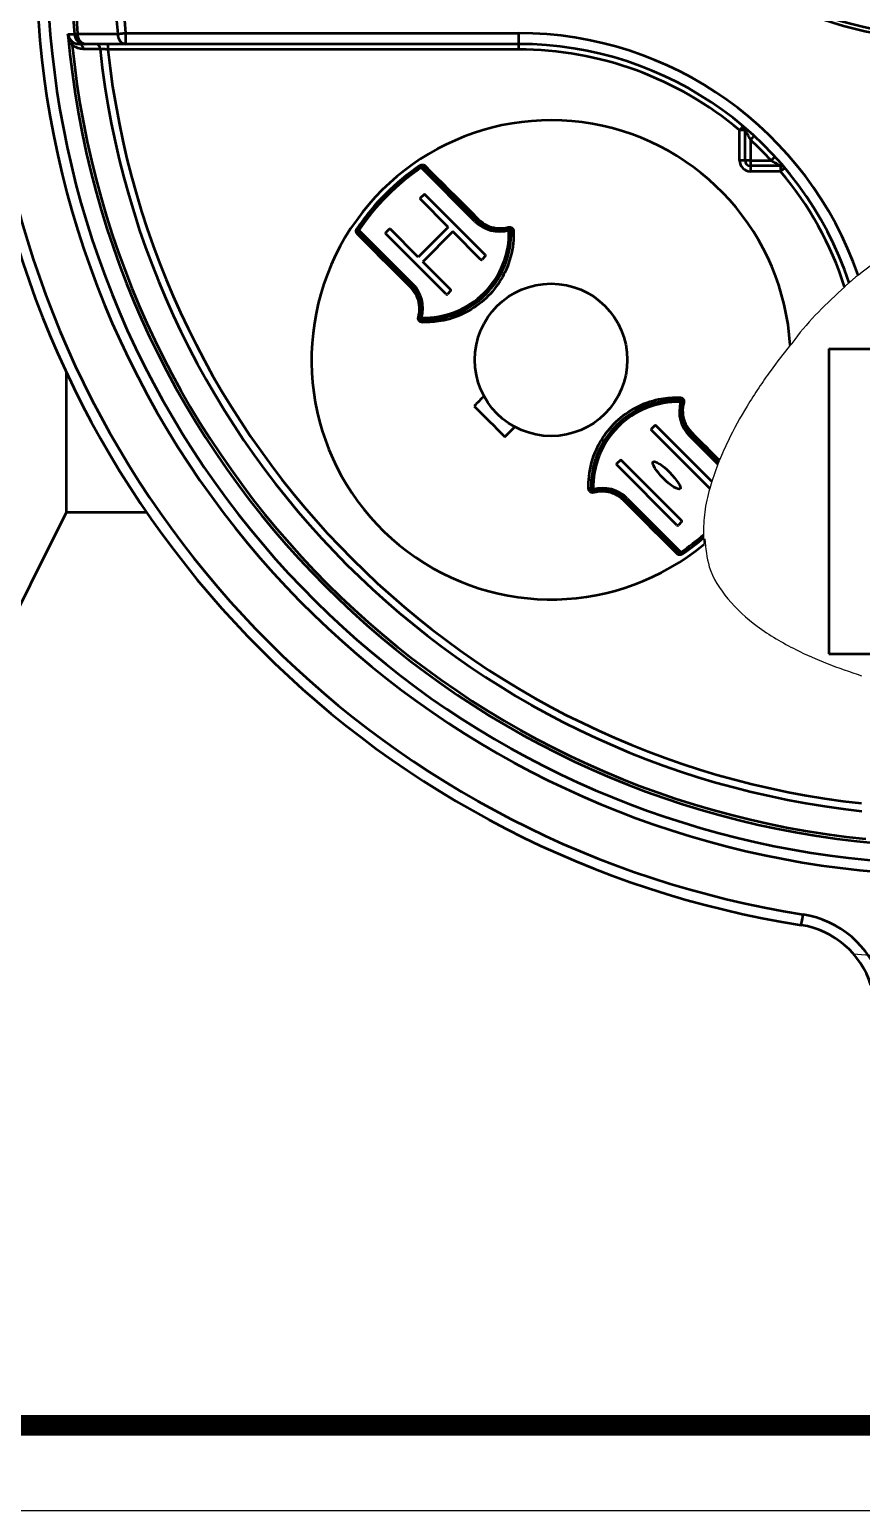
# Model space of a CAD drawing. Header units: millimetres. Extents: x 7343 to 8240, y 5038 to 5694.
# Drawn here: x 7523.8 to 7600.2, y 5038.2 to 5174.2 of the extents above; entities that cross this region are included whole.
import ezdxf

# ---------------------------------------------------------------- set-up
doc = ezdxf.new("R2010")
doc.units = ezdxf.units.MM
doc.linetypes.add('AM_ISO08W050', pattern=[18, 12, -1.5, 3, -1.5])
for name, color, linetype, lineweight in [('AM_5', 3, 'Continuous', 25), ('AM_7', 4, 'AM_ISO08W050', 25), ('AM_BOR', 7, 'Continuous', 50)]:
    doc.layers.add(name, color=color, linetype=linetype, lineweight=lineweight)

msp = doc.modelspace()

# ---------------------------------------------------------------- linework, layer by layer
msp.add_line((7343.435, 5038.228), (8240.31, 5038.228))
at = {"const_width": 1.875}
msp.add_lwpolyline([(8232.497, 5686.665), (7382.497, 5686.665), (7382.497, 5046.04), (8232.497, 5046.04)], close=True, dxfattribs=at)
at = {"layer": 'AM_5'}
for p, q in [((7586.996, 5134.282), (7586.443, 5132.713)), ((7586.443, 5132.713), (7586.249, 5132.058)), ((7585.678, 5127.518), (7585.727, 5126.938))]:
    msp.add_line(p, q, dxfattribs=at)
for points, knots in [([(7599.87, 5151.649), (7600.865, 5152.42), (7602.853, 5153.96), (7606.527, 5156.01), (7610.886, 5157.695), (7615.94, 5158.866), (7619.423, 5159.029), (7621.18, 5159.111)], [0, 0, 0, 0, 0.1637955, 0.3274378, 0.546317, 0.7711114, 1, 1, 1, 1]), ([(7598.644, 5150.588), (7597.011, 5149.058), (7595.235, 5147.394), (7593.83, 5145.423), (7593.716, 5145.264)], [0, 0, 0, 0, 0.9193932, 1, 1, 1, 1]), ([(7598.644, 5150.588), (7598.693, 5150.632), (7598.791, 5150.721), (7598.92, 5150.836), (7599.011, 5150.916), (7599.047, 5150.948), (7599.05, 5150.95), (7599.051, 5150.951)], [0, 0, 0, 0, 0.2407468, 0.4819242, 0.7099955, 0.9183992, 1, 1, 1, 1]), ([(7599.87, 5151.649), (7599.772, 5151.568), (7599.576, 5151.404), (7599.319, 5151.185), (7599.136, 5151.026), (7599.058, 5150.958), (7599.052, 5150.952), (7599.051, 5150.951)], [0, 0, 0, 0, 0.2348681, 0.4699204, 0.6983259, 0.9103041, 1, 1, 1, 1]), ([(7593.639, 5145.223), (7593.052, 5144.478), (7592.17, 5143.357), (7590.759, 5141.329), (7589.434, 5139.255), (7588.143, 5136.961), (7587.398, 5135.24), (7587.143, 5134.649)], [0, 0, 0, 0, 0.30341818, 0.45621034, 0.60888151, 0.86579673, 1, 1, 1, 1]), ([(7587.076, 5134.484), (7587.075, 5134.482), (7587.074, 5134.478), (7587.061, 5134.448), (7587.043, 5134.402), (7587.02, 5134.344), (7587.004, 5134.302), (7586.996, 5134.282)], [0, 0, 0, 0, 0.19308159, 0.38587577, 0.58510796, 0.79963721, 1, 1, 1, 1]), ([(7587.076, 5134.484), (7587.077, 5134.487), (7587.078, 5134.49), (7587.09, 5134.519), (7587.104, 5134.554), (7587.121, 5134.595), (7587.134, 5134.629), (7587.141, 5134.646), (7587.143, 5134.649)], [0, 0, 0, 0, 0.3190443, 0.5087331, 0.6656442, 0.8234939, 0.960656, 1, 1, 1, 1]), ([(7586.249, 5132.058), (7586.068, 5131.337), (7585.717, 5129.94), (7585.683, 5128.501), (7585.666, 5127.804)], [0, 0, 0, 0, 0.5162999, 1, 1, 1, 1]), ([(7585.666, 5127.804), (7585.667, 5127.77), (7585.669, 5127.708), (7585.672, 5127.629), (7585.674, 5127.579), (7585.676, 5127.553), (7585.676, 5127.55), (7585.676, 5127.549)], [0, 0, 0, 0, 0.28273748, 0.52534986, 0.71825237, 0.88089261, 1, 1, 1, 1]), ([(7585.799, 5127.422), (7585.878, 5126.558), (7586.062, 5124.552), (7587.872, 5121.742), (7590.654, 5119.212), (7593.84, 5117.356), (7597.078, 5115.918), (7599.126, 5115.226), (7600.18, 5114.87)], [0, 0, 0, 0, 0.1268464, 0.2944276, 0.4768049, 0.6807272, 0.83564, 1, 1, 1, 1])]:
    msp.add_open_spline(points, degree=3, knots=knots, dxfattribs=at)
at = {"layer": 'AM_7'}
msp.add_arc((7608.68, 5180.931), 92.061, 264.23823, 275.76177, dxfattribs=at)
at = {"layer": 'AM_BOR'}
for p, q in [((7532.583, 5173.87), (7568.68, 5173.87)), ((7532.583, 5173.87), (7532.583, 5172.87)), ((7568.68, 5173.87), (7568.68, 5172.87)), ((7528.901, 5172.87), (7528.354, 5172.87)), ((7532.583, 5172.87), (7528.901, 5172.87)), ((7530.966, 5172.87), (7530.966, 5172.37)), ((7568.68, 5172.37), (7530.966, 5172.37)), ((7568.68, 5172.87), (7532.583, 5172.87)), ((7568.68, 5172.87), (7568.68, 5172.37)), ((7589.49, 5164.948), (7588.99, 5164.948)), ((7588.99, 5162.179), (7588.99, 5164.948)), ((7589.49, 5162.179), (7589.49, 5164.948)), ((7589.99, 5164.068), (7589.99, 5162.179)), ((7559.645, 5161.686), (7559.632, 5161.706)), ((7564.69, 5156.587), (7559.757, 5161.52)), ((7559.899, 5161.661), (7564.831, 5156.729)), ((7589.49, 5162.179), (7588.99, 5162.179)), ((7589.99, 5162.179), (7589.49, 5162.179)), ((7589.99, 5162.179), (7589.99, 5161.679)), ((7589.99, 5162.179), (7591.878, 5162.179)), ((7592.759, 5161.679), (7589.99, 5161.679)), ((7589.99, 5161.679), (7589.99, 5161.179)), ((7592.759, 5161.679), (7592.759, 5161.179)), ((7592.759, 5161.179), (7589.99, 5161.179)), ((7559.978, 5159.037), (7559.695, 5158.754)), ((7562.24, 5156.067), (7559.695, 5158.613)), ((7565.634, 5153.522), (7560.119, 5159.037)), ((7553.864, 5155.904), (7553.844, 5155.918)), ((7556.796, 5155.855), (7556.513, 5155.572)), ((7559.483, 5153.31), (7556.937, 5155.855)), ((7562.24, 5156.067), (7559.483, 5153.31)), ((7558.821, 5150.718), (7553.888, 5155.651)), ((7554.03, 5155.792), (7558.962, 5150.86)), ((7562.028, 5149.915), (7556.513, 5155.431)), ((7562.665, 5155.643), (7559.907, 5152.885)), ((7565.21, 5153.097), (7562.665, 5155.643)), ((7565.634, 5153.38), (7565.352, 5153.097)), ((7562.452, 5150.34), (7559.907, 5152.885)), ((7562.452, 5150.198), (7562.17, 5149.915)), ((7597.18, 5144.87), (7597.18, 5116.87)), ((7597.18, 5144.87), (7615.18, 5144.87)), ((7527.18, 5129.87), (7527.18, 5142.689)), ((7567.438, 5136.799), (7568.351, 5137.712)), ((7581.191, 5137.824), (7580.908, 5137.541)), ((7586.249, 5132.058), (7580.908, 5137.4)), ((7586.443, 5132.713), (7581.332, 5137.824)), ((7586.996, 5134.282), (7584.398, 5136.879)), ((7584.539, 5137.021), (7587.076, 5134.484)), ((7578.009, 5134.642), (7577.726, 5134.359)), ((7583.241, 5128.702), (7577.726, 5134.218)), ((7583.666, 5129.126), (7578.15, 5134.642)), ((7583.462, 5126.078), (7578.529, 5131.01)), ((7578.67, 5131.152), (7583.603, 5126.219)), ((7520.18, 5115.87), (7527.18, 5129.87)), ((7527.18, 5129.87), (7534.525, 5129.87)), ((7583.666, 5128.985), (7583.383, 5128.702)), ((7583.462, 5126.078), (7583.603, 5126.219)), ((7597.18, 5116.87), (7645.18, 5116.87))]:
    msp.add_line(p, q, dxfattribs=at)
at = {"layer": 'AM_BOR', "flags": 128}
for points in [[(7527.305, 5173.783), (7527.357, 5173.783), (7527.568, 5173.783), (7527.905, 5173.782)], [(7527.905, 5173.782), (7527.912, 5173.783), (7527.928, 5173.784), (7527.953, 5173.786), (7527.986, 5173.789), (7528.027, 5173.793), (7528.076, 5173.797), (7528.133, 5173.802), (7528.197, 5173.808)], [(7528.197, 5173.808), (7529.614, 5173.807), (7531.879, 5173.805)], [(7531.879, 5173.805), (7531.952, 5173.812), (7532.03, 5173.819), (7532.114, 5173.826), (7532.202, 5173.835), (7532.294, 5173.843), (7532.389, 5173.852), (7532.486, 5173.861), (7532.583, 5173.87)], [(7530.25, 5172.408), (7529.541, 5172.407), (7528.706, 5172.407)], [(7589.312, 5165.33), (7589.306, 5165.323), (7589.288, 5165.301), (7589.258, 5165.266), (7589.218, 5165.218), (7589.169, 5165.16), (7589.113, 5165.094), (7589.053, 5165.023), (7588.99, 5164.948)], [(7590.328, 5164.436), (7590.322, 5164.429), (7590.302, 5164.408), (7590.271, 5164.374), (7590.229, 5164.328), (7590.178, 5164.272), (7590.119, 5164.209), (7590.056, 5164.14), (7589.99, 5164.068)], [(7559.757, 5161.52), (7559.736, 5161.552), (7559.715, 5161.583), (7559.695, 5161.612), (7559.678, 5161.637), (7559.664, 5161.658), (7559.654, 5161.673), (7559.648, 5161.683), (7559.645, 5161.686)], [(7559.757, 5161.52), (7559.785, 5161.548), (7559.812, 5161.574), (7559.836, 5161.599), (7559.857, 5161.62), (7559.875, 5161.638), (7559.888, 5161.651), (7559.896, 5161.659), (7559.899, 5161.661)], [(7560.134, 5161.658), (7560.617, 5161.175), (7561.139, 5160.653), (7561.7, 5160.092), (7562.299, 5159.494), (7562.932, 5158.86), (7563.599, 5158.193), (7564.298, 5157.494), (7565.027, 5156.765)], [(7592.246, 5162.518), (7592.239, 5162.511), (7592.218, 5162.492), (7592.184, 5162.461), (7592.139, 5162.418), (7592.083, 5162.367), (7592.019, 5162.309), (7591.95, 5162.245), (7591.878, 5162.179)], [(7592.759, 5161.179), (7592.833, 5161.242), (7592.905, 5161.303), (7592.971, 5161.358), (7593.029, 5161.407), (7593.076, 5161.447), (7593.112, 5161.477), (7593.133, 5161.495), (7593.141, 5161.502)], [(7554.03, 5155.792), (7553.997, 5155.814), (7553.966, 5155.835), (7553.938, 5155.855), (7553.913, 5155.872), (7553.892, 5155.886), (7553.877, 5155.896), (7553.867, 5155.902), (7553.864, 5155.904)], [(7564.831, 5156.729), (7564.829, 5156.726), (7564.821, 5156.718), (7564.808, 5156.705), (7564.79, 5156.687), (7564.769, 5156.666), (7564.744, 5156.642), (7564.718, 5156.615), (7564.69, 5156.587)], [(7565.027, 5156.765), (7565, 5156.745), (7564.972, 5156.729), (7564.943, 5156.717), (7564.916, 5156.71), (7564.891, 5156.707), (7564.867, 5156.71), (7564.848, 5156.717), (7564.831, 5156.729)], [(7567.756, 5155.96), (7567.757, 5155.956), (7567.76, 5155.945), (7567.765, 5155.927), (7567.772, 5155.903), (7567.78, 5155.874), (7567.789, 5155.841), (7567.799, 5155.805), (7567.81, 5155.767)], [(7554.03, 5155.792), (7554.002, 5155.765), (7553.976, 5155.738), (7553.951, 5155.714), (7553.93, 5155.692), (7553.912, 5155.675), (7553.899, 5155.662), (7553.891, 5155.654), (7553.888, 5155.651)], [(7558.785, 5150.523), (7558.056, 5151.251), (7557.357, 5151.95), (7556.69, 5152.618), (7556.056, 5153.251), (7555.458, 5153.85), (7554.897, 5154.411), (7554.374, 5154.933), (7553.892, 5155.415)], [(7568.009, 5155.773), (7568.006, 5155.773), (7567.994, 5155.772), (7567.976, 5155.772), (7567.951, 5155.771), (7567.921, 5155.77), (7567.886, 5155.769), (7567.849, 5155.768), (7567.81, 5155.767)], [(7568.237, 5155.682), (7568.195, 5155.681), (7568.153, 5155.683), (7568.114, 5155.69), (7568.079, 5155.701), (7568.05, 5155.716), (7568.028, 5155.733), (7568.015, 5155.752), (7568.009, 5155.773)], [(7558.821, 5150.718), (7558.833, 5150.702), (7558.84, 5150.682), (7558.843, 5150.659), (7558.84, 5150.634), (7558.833, 5150.606), (7558.821, 5150.578), (7558.805, 5150.55), (7558.785, 5150.523)], [(7558.962, 5150.86), (7558.935, 5150.832), (7558.908, 5150.806), (7558.884, 5150.781), (7558.862, 5150.76), (7558.845, 5150.742), (7558.832, 5150.729), (7558.824, 5150.721), (7558.821, 5150.718)], [(7559.59, 5147.794), (7559.594, 5147.793), (7559.605, 5147.79), (7559.623, 5147.785), (7559.647, 5147.778), (7559.676, 5147.77), (7559.709, 5147.761), (7559.745, 5147.751), (7559.783, 5147.74)], [(7559.777, 5147.54), (7559.777, 5147.544), (7559.777, 5147.556), (7559.778, 5147.574), (7559.779, 5147.599), (7559.78, 5147.629), (7559.781, 5147.664), (7559.782, 5147.701), (7559.783, 5147.74)], [(7559.867, 5147.312), (7559.869, 5147.355), (7559.866, 5147.396), (7559.859, 5147.436), (7559.848, 5147.47), (7559.834, 5147.5), (7559.817, 5147.521), (7559.797, 5147.535), (7559.777, 5147.54)], [(7565.523, 5140.54), (7565.408, 5140.425), (7565.293, 5140.311), (7565.178, 5140.196), (7565.064, 5140.082), (7564.95, 5139.968), (7564.836, 5139.854), (7564.722, 5139.74), (7564.609, 5139.627)], [(7564.609, 5139.627), (7564.962, 5139.274), (7565.316, 5138.921), (7565.669, 5138.567), (7566.023, 5138.213), (7566.377, 5137.859), (7566.731, 5137.505), (7567.085, 5137.152), (7567.438, 5136.799)], [(7583.583, 5140.199), (7583.563, 5140.204), (7583.544, 5140.218), (7583.526, 5140.24), (7583.512, 5140.269), (7583.501, 5140.304), (7583.494, 5140.343), (7583.491, 5140.385), (7583.493, 5140.427)], [(7583.578, 5139.999), (7583.579, 5140.038), (7583.58, 5140.075), (7583.581, 5140.11), (7583.582, 5140.14), (7583.582, 5140.165), (7583.583, 5140.184), (7583.583, 5140.195), (7583.583, 5140.199)], [(7583.578, 5139.999), (7583.615, 5139.989), (7583.651, 5139.978), (7583.685, 5139.969), (7583.714, 5139.961), (7583.738, 5139.954), (7583.756, 5139.95), (7583.767, 5139.946), (7583.77, 5139.945)], [(7584.398, 5136.879), (7584.426, 5136.907), (7584.452, 5136.934), (7584.477, 5136.958), (7584.498, 5136.979), (7584.516, 5136.997), (7584.529, 5137.01), (7584.537, 5137.018), (7584.539, 5137.021)], [(7584.539, 5137.021), (7584.528, 5137.037), (7584.52, 5137.057), (7584.518, 5137.08), (7584.52, 5137.106), (7584.528, 5137.133), (7584.539, 5137.161), (7584.556, 5137.189), (7584.576, 5137.217)], [(7584.576, 5137.217), (7584.92, 5136.872), (7585.258, 5136.534), (7585.589, 5136.203), (7585.914, 5135.878), (7586.232, 5135.56), (7586.543, 5135.249), (7586.847, 5134.946), (7587.143, 5134.649)], [(7575.351, 5131.966), (7575.346, 5131.987), (7575.332, 5132.006), (7575.31, 5132.023), (7575.281, 5132.038), (7575.246, 5132.049), (7575.207, 5132.056), (7575.165, 5132.059), (7575.123, 5132.057)], [(7575.551, 5131.972), (7575.512, 5131.971), (7575.474, 5131.97), (7575.44, 5131.969), (7575.41, 5131.968), (7575.385, 5131.967), (7575.366, 5131.967), (7575.355, 5131.966), (7575.351, 5131.966)], [(7575.551, 5131.972), (7575.561, 5131.935), (7575.571, 5131.899), (7575.581, 5131.865), (7575.589, 5131.836), (7575.595, 5131.812), (7575.6, 5131.794), (7575.603, 5131.783), (7575.604, 5131.78)], [(7578.333, 5130.974), (7578.361, 5130.994), (7578.389, 5131.01), (7578.417, 5131.022), (7578.444, 5131.03), (7578.47, 5131.032), (7578.493, 5131.03), (7578.513, 5131.022), (7578.529, 5131.01)], [(7583.226, 5126.082), (7582.744, 5126.564), (7582.221, 5127.086), (7581.66, 5127.647), (7581.062, 5128.246), (7580.428, 5128.879), (7579.761, 5129.547), (7579.062, 5130.246), (7578.333, 5130.974)], [(7578.529, 5131.01), (7578.532, 5131.013), (7578.54, 5131.021), (7578.553, 5131.034), (7578.57, 5131.052), (7578.592, 5131.073), (7578.616, 5131.098), (7578.643, 5131.124), (7578.67, 5131.152)], [(7583.715, 5126.054), (7583.713, 5126.057), (7583.706, 5126.066), (7583.696, 5126.081), (7583.682, 5126.102), (7583.665, 5126.127), (7583.646, 5126.156), (7583.625, 5126.187), (7583.603, 5126.219)], [(7583.729, 5126.033), (7583.725, 5126.038), (7583.723, 5126.042), (7583.72, 5126.046), (7583.718, 5126.048), (7583.717, 5126.051), (7583.716, 5126.052), (7583.715, 5126.053), (7583.715, 5126.054)], [(7594.664, 5091.968), (7594.667, 5091.987), (7594.676, 5092.043), (7594.691, 5092.134), (7594.71, 5092.257), (7594.734, 5092.407), (7594.761, 5092.577), (7594.79, 5092.763), (7594.82, 5092.955)]]:
    msp.add_lwpolyline(points, dxfattribs=at)
at = {"layer": 'AM_BOR'}
msp.add_circle((7571.68, 5143.87), 7, dxfattribs=at)
for centre, radius, start, end in [((7608.68, 5180.87), 84.295, 53.19993, 3.82866), ((7608.68, 5180.87), 83.295, 54.84184, 3.70205), ((7608.68, 5180.87), 81.085, 59.10371, 185.01442), ((7608.68, 5180.87), 80.793, 59.74822, 185.01442), ((7608.68, 5180.87), 77.125, 70.29735, 185.25574), ((7608.68, 5180.87), 76.418, 73.10155, 185.25574), ((7608.68, 5210.87), 37.707, 214.65071, 312.6428), ((7608.68, 5210.87), 37.354, 214.65071, 312.03601), ((7608.68, 5180.87), 81.683, 184.97715, 265.02285), ((7528.901, 5173.869), 1, 185.00143, 269.99143), ((7529.064, 5173.726), 0.871, 174.58704, 259.21168), ((7532.746, 5173.725), 0.87, 174.71316, 259.2389), ((7568.68, 5140.87), 33, 19.0656, 90), ((7527.425, 5172.929), 0.309, 330.21718, 37.44379), ((7608.68, 5180.87), 81.391, 185.70741, 264.29259), ((7528.274, 5172.444), 0.433, 355.1219, 79.32602), ((7529.819, 5172.444), 0.433, 355.18318, 79.34027), ((7608.68, 5180.87), 78.885, 186.15801, 263.84199), ((7608.68, 5180.87), 78.178, 186.24189, 263.75811), ((7568.68, 5140.87), 32, 18.36327, 90), ((7568.68, 5140.87), 31.5, 49.85302, 90), ((7608.68, 5180.87), 90, 188.95921, 261.04079), ((7608.68, 5180.87), 89, 188.95921, 261.04079), ((7571.68, 5143.87), 22, 3.52671, 309.67853), ((7588.99, 5164.948), 0.5, 0, 49.85302), ((7568.68, 5140.87), 31.5, 42.57048, 47.42952), ((7571.68, 5143.87), 21.524, 124.039, 145.961), ((7571.68, 5143.87), 21.5, 124.039, 145.961), ((7571.68, 5143.87), 21.3, 124.039, 145.961), ((7559.757, 5161.52), 0.2, 45, 124.039), ((7560.019, 5161.798), 0.182, 228.62221, 309.53668), ((7589.99, 5162.179), 1, 180, 270), ((7589.99, 5162.179), 0.5, 180, 270), ((7592.759, 5161.179), 0.5, 40.14698, 90), ((7568.68, 5140.87), 31.5, 17.9701, 40.14698), ((7559.765, 5158.684), 0.1, 135, 225), ((7560.048, 5158.966), 0.1, 45, 135), ((7554.03, 5155.792), 0.2, 145.961, 225), ((7556.866, 5155.784), 0.1, 45, 135), ((7566.953, 5158.85), 3.2, 225, 285.53097), ((7566.953, 5158.85), 3, 225, 285.53097), ((7567.076, 5155.853), 0.688, 8.90723, 16.87746), ((7567.81, 5155.767), 0.2, 1.6906, 105.53097), ((7553.752, 5155.531), 0.182, 320.46248, 41.37769), ((7556.583, 5155.502), 0.1, 135, 225), ((7560.013, 5155.537), 8, 268.3094, 1.6906), ((7560.013, 5155.537), 7.8, 268.3094, 1.6906), ((7565.281, 5153.168), 0.1, 225, 315), ((7565.564, 5153.451), 0.1, 315, 45), ((7556.7, 5148.597), 3, 344.46903, 45), ((7556.7, 5148.597), 3.2, 344.46903, 45), ((7562.099, 5149.986), 0.1, 225, 315), ((7562.382, 5150.269), 0.1, 315, 45), ((7559.697, 5148.474), 0.688, 253.12216, 261.09366), ((7559.783, 5147.74), 0.2, 164.46903, 268.3094), ((7583.347, 5132.202), 8, 88.3094, 181.6906), ((7583.347, 5132.202), 7.8, 88.3094, 181.6906), ((7586.661, 5139.142), 3.2, 164.46903, 225), ((7583.578, 5139.999), 0.2, 344.46903, 88.3094), ((7586.661, 5139.142), 3, 164.46903, 225), ((7583.664, 5139.266), 0.688, 73.12216, 81.09366), ((7580.979, 5137.47), 0.1, 135, 225), ((7581.262, 5137.753), 0.1, 45, 135), ((7577.797, 5134.288), 0.1, 135, 225), ((7578.08, 5134.571), 0.1, 45, 135), ((7575.551, 5131.972), 0.2, 181.6906, 285.53097), ((7576.408, 5128.889), 3.2, 45, 105.53097), ((7576.408, 5128.889), 3, 45, 105.53097), ((7576.284, 5131.886), 0.688, 188.90634, 196.87784), ((7583.312, 5128.773), 0.1, 225, 315), ((7583.595, 5129.056), 0.1, 315, 45), ((7571.68, 5143.87), 21.3, 304.039, 311.04098), ((7571.68, 5143.87), 21.5, 304.039, 310.61465), ((7571.68, 5143.87), 21.524, 304.039, 310.56499), ((7583.342, 5125.942), 0.182, 48.62152, 129.53646), ((7583.603, 5126.219), 0.2, 225, 304.039), ((7593.419, 5084.065), 8, 17.47393, 81.04079), ((7593.419, 5084.065), 9, 17.47393, 81.04079)]:
    msp.add_arc(centre, radius, start, end, dxfattribs=at)
msp.add_ellipse((7582.287, 5133.263), major_axis=(1.237, -1.237), ratio=0.2285714, dxfattribs=at)
for points, knots in [([(7527.305, 5173.783), (7527.305, 5173.781), (7527.321, 5173.659), (7527.386, 5173.421), (7527.577, 5173.217), (7527.67, 5173.117)], [0, 0, 0, 0, 0.0060563, 0.5138854, 1, 1, 1, 1]), ([(7527.693, 5172.775), (7527.596, 5172.929), (7527.397, 5173.241), (7527.325, 5173.598), (7527.305, 5173.781), (7527.305, 5173.783)], [0, 0, 0, 0, 0.4863959, 0.9939301, 1, 1, 1, 1]), ([(7527.67, 5173.117), (7527.785, 5173.041), (7528.01, 5172.892), (7528.241, 5172.877), (7528.354, 5172.87)], [0, 0, 0, 0, 0.5114842, 1, 1, 1, 1]), ([(7528.706, 5172.407), (7528.537, 5172.419), (7528.187, 5172.444), (7527.862, 5172.662), (7527.693, 5172.775)], [0, 0, 0, 0, 0.4802559, 1, 1, 1, 1]), ([(7530.966, 5172.37), (7530.929, 5172.372), (7530.779, 5172.38), (7530.516, 5172.394), (7530.339, 5172.403), (7530.25, 5172.408)], [0, 0, 0, 0, 0.1397747, 0.5702726, 1, 1, 1, 1]), ([(7589.49, 5164.948), (7589.491, 5164.945), (7589.494, 5164.941), (7589.516, 5164.903), (7589.569, 5164.815), (7589.68, 5164.623), (7589.828, 5164.363), (7589.937, 5164.164), (7589.99, 5164.068)], [0, 0, 0, 0, 0.0747796, 0.1171019, 0.2469634, 0.4436784, 0.7296173, 1, 1, 1, 1]), ([(7559.632, 5161.706), (7559.652, 5161.718), (7559.696, 5161.745), (7559.781, 5161.771), (7559.899, 5161.779), (7560.029, 5161.745), (7560.098, 5161.687), (7560.134, 5161.658)], [0, 0, 0, 0, 0.08537162, 0.19079481, 0.35641754, 0.66647098, 1, 1, 1, 1]), ([(7591.878, 5162.179), (7591.991, 5162.117), (7592.199, 5162.003), (7592.463, 5161.853), (7592.642, 5161.748), (7592.733, 5161.695), (7592.757, 5161.68), (7592.758, 5161.679), (7592.759, 5161.679)], [0, 0, 0, 0, 0.3152494, 0.5838087, 0.7689398, 0.9015522, 0.976956, 1, 1, 1, 1]), ([(7553.892, 5155.415), (7553.849, 5155.471), (7553.785, 5155.554), (7553.771, 5155.711), (7553.791, 5155.812), (7553.816, 5155.874), (7553.838, 5155.908), (7553.844, 5155.918)], [0, 0, 0, 0, 0.4935082, 0.7465134, 0.8510379, 0.9564904, 1, 1, 1, 1]), ([(7565.027, 5156.765), (7565.273, 5156.561), (7565.718, 5156.192), (7566.618, 5155.932), (7567.305, 5155.944), (7567.669, 5156.036), (7567.735, 5156.053)], [0, 0, 0, 0, 0.3569285, 0.6455883, 0.9359568, 1, 1, 1, 1]), ([(7567.735, 5156.053), (7567.775, 5156.06), (7567.854, 5156.075), (7567.973, 5156.05), (7568.082, 5155.994), (7568.174, 5155.9), (7568.227, 5155.79), (7568.235, 5155.712), (7568.237, 5155.682)], [0, 0, 0, 0, 0.1540801, 0.3077849, 0.4711905, 0.6571519, 0.867499, 1, 1, 1, 1]), ([(7568.237, 5155.682), (7568.239, 5155.504), (7568.248, 5154.545), (7567.951, 5152.942), (7566.979, 5150.927), (7565.563, 5149.264), (7563.653, 5148.013), (7561.671, 5147.365), (7560.431, 5147.329), (7559.867, 5147.312)], [0, 0, 0, 0, 0.0439362, 0.2362928, 0.3728218, 0.5357282, 0.6986102, 0.863201, 1, 1, 1, 1]), ([(7559.497, 5147.815), (7559.514, 5147.881), (7559.606, 5148.245), (7559.618, 5148.932), (7559.358, 5149.832), (7558.989, 5150.277), (7558.785, 5150.523)], [0, 0, 0, 0, 0.0640432, 0.3544128, 0.6430718, 1, 1, 1, 1]), ([(7559.867, 5147.312), (7559.809, 5147.322), (7559.7, 5147.339), (7559.571, 5147.444), (7559.498, 5147.572), (7559.475, 5147.704), (7559.49, 5147.78), (7559.497, 5147.815)], [0, 0, 0, 0, 0.2579569, 0.4849259, 0.7035838, 0.8642781, 1, 1, 1, 1]), ([(7575.123, 5132.057), (7575.121, 5132.235), (7575.112, 5133.194), (7575.41, 5134.797), (7576.382, 5136.813), (7577.797, 5138.475), (7579.708, 5139.727), (7581.689, 5140.375), (7582.93, 5140.411), (7583.493, 5140.427)], [0, 0, 0, 0, 0.0439362, 0.2362928, 0.3728218, 0.5357282, 0.6986099, 0.8632008, 1, 1, 1, 1]), ([(7583.493, 5140.427), (7583.551, 5140.418), (7583.661, 5140.4), (7583.79, 5140.295), (7583.862, 5140.167), (7583.885, 5140.035), (7583.87, 5139.959), (7583.864, 5139.924)], [0, 0, 0, 0, 0.2579528, 0.48492235, 0.70358395, 0.86427813, 1, 1, 1, 1]), ([(7583.864, 5139.924), (7583.847, 5139.858), (7583.755, 5139.494), (7583.742, 5138.807), (7584.003, 5137.908), (7584.372, 5137.463), (7584.576, 5137.217)], [0, 0, 0, 0, 0.0640432, 0.3544117, 0.6430718, 1, 1, 1, 1]), ([(7575.626, 5131.686), (7575.586, 5131.679), (7575.506, 5131.664), (7575.387, 5131.689), (7575.278, 5131.745), (7575.187, 5131.839), (7575.134, 5131.949), (7575.126, 5132.027), (7575.123, 5132.057)], [0, 0, 0, 0, 0.1540848, 0.3077855, 0.471194, 0.6571539, 0.867501, 1, 1, 1, 1]), ([(7578.333, 5130.974), (7578.087, 5131.178), (7577.642, 5131.547), (7576.742, 5131.808), (7576.056, 5131.795), (7575.692, 5131.703), (7575.626, 5131.686)], [0, 0, 0, 0, 0.3569287, 0.6455884, 0.9359568, 1, 1, 1, 1]), ([(7583.729, 5126.033), (7583.709, 5126.021), (7583.664, 5125.995), (7583.58, 5125.969), (7583.461, 5125.96), (7583.332, 5125.995), (7583.262, 5126.052), (7583.226, 5126.082)], [0, 0, 0, 0, 0.0853705, 0.1907977, 0.356417, 0.6664702, 1, 1, 1, 1])]:
    msp.add_open_spline(points, degree=3, knots=knots, dxfattribs=at)

doc.saveas('drawing.dxf')
